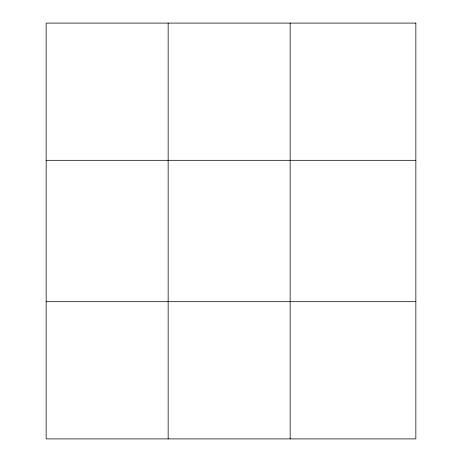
<?xml version="1.0" encoding="UTF-8"?>
<svg xmlns="http://www.w3.org/2000/svg" width="462" height="462" viewBox="0 0 462 462"><rect width="100%" height="100%" fill="white"/><g stroke="black" fill="none" stroke-linecap="round" stroke-linejoin="round"><path stroke-width="0.69" d="M168.151 23.1L168.151 438.9M290.153 23.1L290.153 438.9M46.148 160.314L415.852 160.314M46.148 301.686L415.852 301.686M415.852 23.1L415.852 438.9L46.148 438.9L46.148 23.1L415.852 23.1"/></g></svg>
